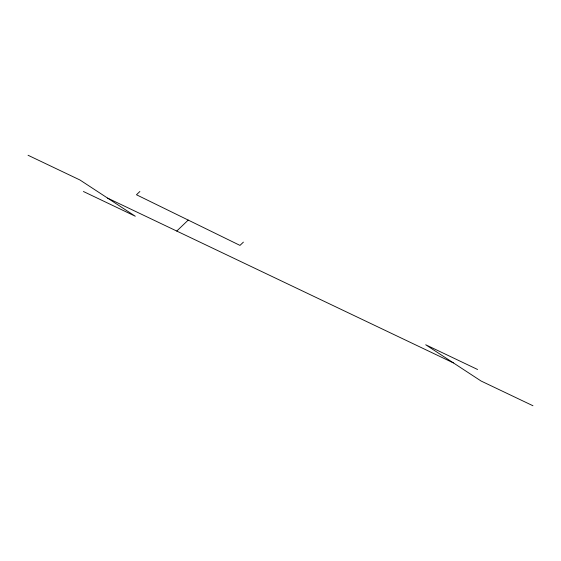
<?xml version="1.0" encoding="UTF-8"?>
<svg xmlns="http://www.w3.org/2000/svg" width="561" height="561" viewBox="0 0 561 561"><rect width="100%" height="100%" fill="white"/><g stroke="black" fill="none" stroke-linecap="round" stroke-linejoin="round"><path stroke-width="0.84" d="M139.885 191.49L136.463 194.758L239.982 245.402L243.397 242.128M176.757 231.062L188.223 220.08M28.05 155.257L79.921 179.976L135.285 216.23L83.414 191.504M477.586 369.496L425.715 344.77L481.079 381.024L532.95 405.743M107.6 198.103L453.4 362.897"/></g></svg>
